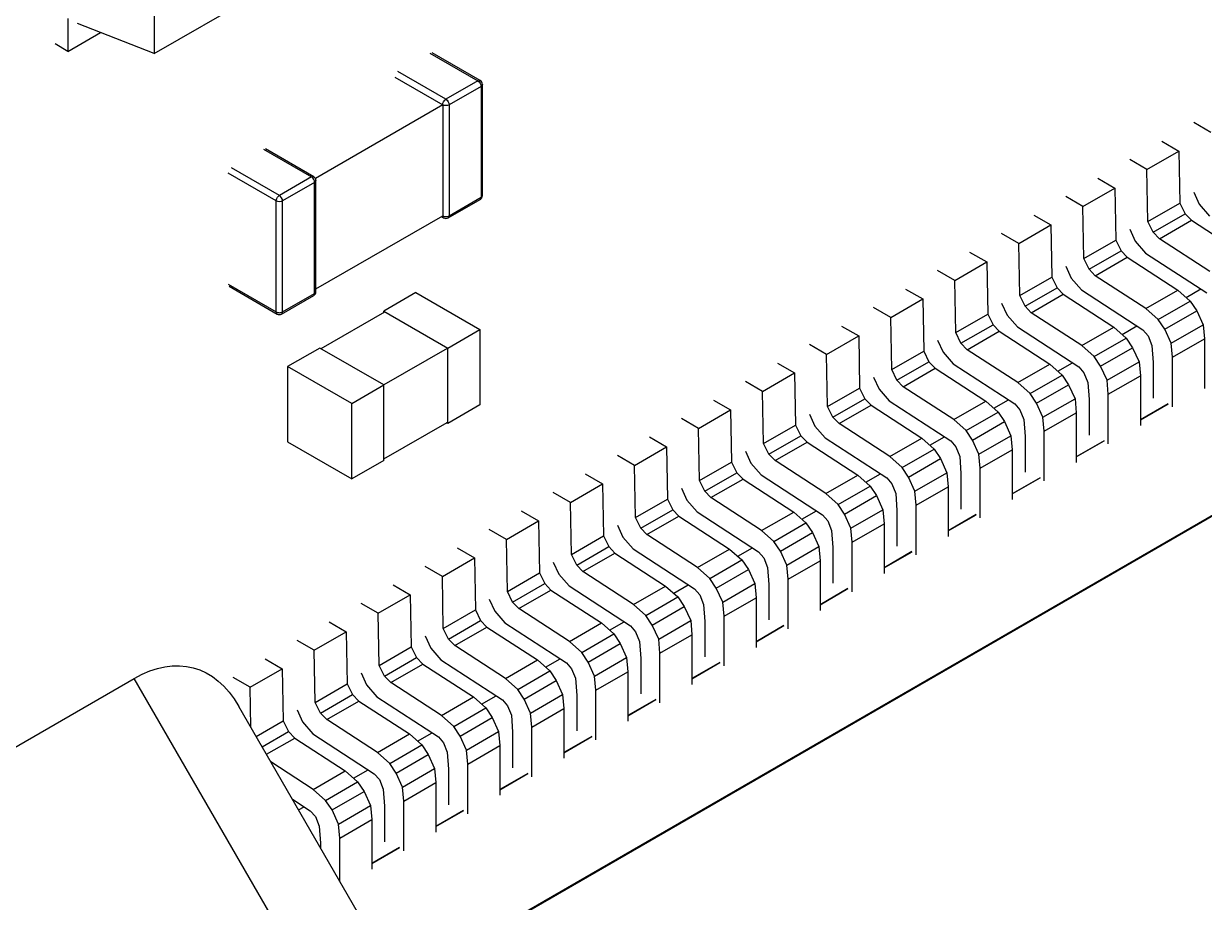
# Model space of a CAD drawing. Extents: x 0 to 11, y 0 to 8.5.
# Drawn here: x 8.6691 to 8.7546, y 5.8487 to 5.9123 of the extents above; entities that cross this region are included whole.
import ezdxf

# ---------------------------------------------------------------- set-up
doc = ezdxf.new("R2010")
doc.units = 0
doc.header["$LTSCALE"] = 0.5
doc.header["$MEASUREMENT"] = 0
doc.layers.add('TANGENT_LINES', color=7, linetype='CONTINUOUS')
doc.layers.add('VISIBLE', color=7, linetype='CONTINUOUS')

msp = doc.modelspace()

# ---------------------------------------------------------------- linework, layer by layer
at = {"layer": 'TANGENT_LINES'}
for p, q in [((8.698491159263632, 5.910175629069314), (8.701971008981811, 5.908166536140049)), ((8.69965110484406, 5.90682713864386), (8.696171255125881, 5.908836231573125)), ((8.701971008981811, 5.908166536140049), (8.69965110484406, 5.90682713864386)), ((8.702202999370698, 5.907764716942152), (8.699883095232947, 5.906425319445963)), ((8.702202999370698, 5.907764716942152), (8.702202998624028, 5.899728334355986)), ((8.699883095232947, 5.906425319445963), (8.699883094486276, 5.898388936859797)), ((8.686427657747325, 5.903210762089131), (8.689907507465506, 5.901201669159866)), ((8.68735561288909, 5.89946045249452), (8.683875763216081, 5.901469545397705)), ((8.687587603327755, 5.899862271663677), (8.684107753609576, 5.901871364592942)), ((8.689907507465506, 5.901201669159866), (8.687587603327755, 5.899862271663677)), ((8.69013949785439, 5.900799849961969), (8.687819593716641, 5.89946045246578)), ((8.690139497107722, 5.892763467375803), (8.69013949785439, 5.900799849961969)), ((8.68735561214242, 5.891424069908354), (8.68735561288909, 5.89946045249452)), ((8.687819592969971, 5.891424069879614), (8.687819593716641, 5.89946045246578)), ((8.699883094486276, 5.898388936859797), (8.702202998624028, 5.899728334355986)), ((8.683875763824519, 5.893433162029168), (8.68735561214242, 5.891424069908354)), ((8.687819592969971, 5.891424069879614), (8.690139497107722, 5.892763467375803)), ((8.785714922569634, 5.676719053850997), (8.677077460718557, 5.864884657382387))]:
    msp.add_line(p, q, dxfattribs=at)
at = {"layer": 'TANGENT_LINES', "extrusion": (0, 0, -1)}
for centre, major_axis, ratio, start_param, end_param in [((8.701971008956923, 5.90789865672051), (-0.0001640420411526122, -0.0002841290426927046), 0.577350160313822, 2.356194314607849, 3.141592653589793), ((8.701971008956923, 5.907898656720509), (-0.0001640420147541732, 0.0002841290579347344), 0.5773502222524937, 0.785398392621884, 2.356194719409235), ((8.70197100895692, 5.90789865672051), (0.0003280839895012377, -3.04822833641083e-11), 0.5773504249975792, 0, 0.785398109756426), ((8.699651104819171, 5.906559259224321), (-0.0001640420411526122, -0.0002841290426927046), 0.577350160313822, 0.7853979878187447, 2.356194314607849), ((8.69965110481917, 5.906559259224322), (0.0003280839895012377, -3.04822833641083e-11), 0.5773504249975792, 0.7853981097531104, 2.356194436549456), ((8.699651104819171, 5.906559259224321), (-0.0001640420147541732, 0.0002841290579347344), 0.5773502222524937, 0.785398392621884, 2.356194719412551), ((8.689907507440617, 5.900933789740327), (-0.0001640420411526122, -0.0002841290426927046), 0.577350160313822, 2.356194314607849, 3.141592653589793), ((8.689907507440616, 5.900933789740328), (0.0003280839895012377, -3.04822833641083e-11), 0.5773504249975792, 0, 0.785398109756426), ((8.687587603302866, 5.899594392244138), (-0.0001640420411526122, -0.0002841290426927046), 0.577350160313822, 0.7853979878121138, 2.356194314607849), ((8.687587603302864, 5.899594392244139), (0.0003280839895012377, -3.04822833641083e-11), 0.5773504249975792, 0.78539810976357, 2.356194436556601), ((8.701971008210252, 5.899862274134344), (-0.0001640420147559496, 0.0002841290579329581), 0.5773502222503025, 2.356194719419194, 3.141592653600258), ((8.699651104072501, 5.898522876638155), (-0.0001640420411526122, -0.0002841290426927046), 0.577350160313822, 0, 0.7853979878220605), ((8.699651104072503, 5.898522876638156), (-0.0001640420147541732, 0.0002841290579347344), 0.5773502222524937, 2.356194719412551, 3.141592653600258), ((8.687587602556196, 5.891558009657972), (-0.0001640420411526122, -0.0002841290426927046), 0.577350160313822, 0, 0.7853979878121138)]:
    msp.add_ellipse(centre, major_axis=major_axis, ratio=ratio, start_param=start_param, end_param=end_param, dxfattribs=at)
at = {"layer": 'TANGENT_LINES'}
for centre, major_axis, ratio, start_param, end_param in [((8.689907507440617, 5.900933789740328), (0.0001640420147541732, -0.0002841290579347344), 0.5773502222524937, 0.7853979341772422, 2.356194260967909), ((8.687587603302864, 5.899594392244138), (0.0001640420147541732, -0.0002841290579347344), 0.5773502222524937, 0.7853979341739269, 2.356194260967909), ((8.701971008210252, 5.899862274134344), (-0.0003280839895012377, 3.04822833641083e-11), 0.5773504249975792, 2.356194543833367, 3.141592653589793), ((8.699651104072501, 5.898522876638156), (-0.0003280839895012377, 3.04822833641083e-11), 0.5773504249975792, 0.7853982170331928, 2.356194543829539), ((8.689907506693947, 5.892897407154162), (0.0001640420147541732, -0.0002841290579347344), 0.5773502222524937, 0, 0.7853979341772422), ((8.689907506693945, 5.892897407154162), (-0.0003280839895012377, 3.04822833641083e-11), 0.5773504249975792, 2.356194543833367, 3.141592653589793), ((8.687587602556194, 5.891558009657972), (-0.0003280839895012377, 3.04822833641083e-11), 0.5773504249975792, 0.7853982170403366, 2.356194543836683), ((8.687587602556196, 5.891558009657972), (0.0001640420147541732, -0.0002841290579347344), 0.5773502222524937, 0, 0.7853979341772422)]:
    msp.add_ellipse(centre, major_axis=major_axis, ratio=ratio, start_param=start_param, end_param=end_param, dxfattribs=at)
at = {"layer": 'VISIBLE'}
for p, q in [((8.678519336931457, 5.910134023550158), (8.705465139209387, 5.925691189558092)), ((8.67851933534494, 5.924104071785331), (8.678519336931457, 5.910134023550158)), ((8.672273053355942, 5.912688271740397), (8.672273053627373, 5.910298198056472)), ((8.678519336931457, 5.910134023550158), (8.672969024199416, 5.912307295006325)), ((8.672273053627373, 5.910298198056472), (8.674627878388044, 5.911657756749269)), ((8.672273053627373, 5.910298198056472), (8.671345109108005, 5.910833946927442)), ((8.814824364368562, 5.911130568525233), (8.69629260298808, 5.842696223391677)), ((8.69630750584013, 5.842670410894751), (8.814844154001833, 5.911107577412795)), ((8.702135050998075, 5.908182785763203), (8.698655201293125, 5.91019187868483)), ((8.695939264732386, 5.908434412377888), (8.699419114405396, 5.906425319474702)), ((8.702299092199754, 5.899862274103862), (8.702299092946424, 5.907898656690028)), ((8.699419114405396, 5.906425319474702), (8.69019163649855, 5.901097831755081)), ((8.699419114405396, 5.906425319474702), (8.699419113658728, 5.898388936888536)), ((8.755069557045053, 5.904418658365681), (8.75382705562612, 5.905136016760147)), ((8.751507160767986, 5.90379662482379), (8.752749662186917, 5.903079266429325)), ((8.69007154948177, 5.90121791878302), (8.68659169977682, 5.903227011704647)), ((8.750429758049165, 5.901739869135379), (8.752749662186917, 5.903079266429325)), ((8.752749662186917, 5.903079266429325), (8.75281995783052, 5.89930483849058)), ((8.750429758049165, 5.901739869135379), (8.749187256630234, 5.902457227529845)), ((8.750500053692766, 5.897965441196635), (8.750429758049165, 5.901739869135379)), ((8.690235590683448, 5.892897407123678), (8.690235591430119, 5.900933789709844)), ((8.745789864772375, 5.899061025471971), (8.748109768910128, 5.900400422765917)), ((8.746867267491195, 5.901117781160382), (8.748109768910128, 5.900400422765917)), ((8.748109768910128, 5.900400422765917), (8.748180064553729, 5.896625994827172)), ((8.699815146087255, 5.898238747580221), (8.702135050225007, 5.89957814507641)), ((8.745789864772375, 5.899061025471971), (8.744547363353444, 5.899778383866436)), ((8.753827055678155, 5.900097476521866), (8.754223274777734, 5.899228199283026)), ((8.745860160415978, 5.895286597533227), (8.745789864772375, 5.899061025471971)), ((8.750500053692766, 5.897965441196635), (8.75281995783052, 5.89930483849058)), ((8.75281995783052, 5.89930483849058), (8.753202547088824, 5.898531730564237)), ((8.754223274777734, 5.899228199283026), (8.754965666224178, 5.898370973192377)), ((8.690235590701048, 5.893086826574774), (8.699419113658728, 5.898388936888536)), ((8.699323020140605, 5.898333457260962), (8.69948706203135, 5.898238747595462)), ((8.74222746849531, 5.89843899193008), (8.74346996991424, 5.897721633535614)), ((8.750882642951073, 5.897192333270292), (8.750500053692766, 5.897965441196635)), ((8.750882642951073, 5.897192333270292), (8.753202547088824, 5.898531730564237)), ((8.751330985769442, 5.896726401803777), (8.753650889907194, 5.898065799097723)), ((8.753202547088824, 5.898531730564237), (8.753650889907194, 5.898065799097723)), ((8.753650889907194, 5.898065799097723), (8.75732059966723, 5.895682253089798)), ((8.74115006577649, 5.896382236241669), (8.739907564357559, 5.897099594636134)), ((8.74115006577649, 5.896382236241669), (8.74346996991424, 5.897721633535614)), ((8.74346996991424, 5.897721633535614), (8.743540265557842, 5.89394720559687)), ((8.749187256682267, 5.897418687291564), (8.749583475781849, 5.896549410052724)), ((8.751330985769442, 5.896726401803777), (8.750882642951073, 5.897192333270292)), ((8.741220361420092, 5.892607808302924), (8.74115006577649, 5.896382236241669)), ((8.745860160415978, 5.895286597533227), (8.748180064553729, 5.896625994827172)), ((8.748180064553729, 5.896625994827172), (8.748562653812034, 5.895852886900829)), ((8.749583475781849, 5.896549410052724), (8.750325867228293, 5.895692183962075)), ((8.755000695529478, 5.894342855795853), (8.751330985769442, 5.896726401803777)), ((8.737587669499424, 5.895760202699778), (8.738830170918355, 5.895042844305312)), ((8.746242749674282, 5.894513489606884), (8.745860160415978, 5.895286597533227)), ((8.746242749674282, 5.894513489606884), (8.748562653812034, 5.895852886900829)), ((8.746691092492654, 5.894047558140369), (8.749010996630405, 5.895386955434314)), ((8.748562653812034, 5.895852886900829), (8.749010996630405, 5.895386955434314)), ((8.749010996630405, 5.895386955434314), (8.75268070639044, 5.89300340942639)), ((8.750325867228293, 5.895692183962074), (8.754780074291999, 5.892799092093941)), ((8.736510266780604, 5.893703447011367), (8.735267765361673, 5.894420805405832)), ((8.736510266780604, 5.893703447011367), (8.738830170918355, 5.895042844305312)), ((8.738830170918355, 5.895042844305312), (8.738900466561956, 5.891268416366568)), ((8.744547363405479, 5.894739843628156), (8.744943582505059, 5.893870566389316)), ((8.746691092492654, 5.894047558140369), (8.746242749674282, 5.894513489606883)), ((8.736580562424207, 5.889929019072622), (8.736510266780604, 5.893703447011367)), ((8.741220361420092, 5.892607808302924), (8.743540265557842, 5.89394720559687)), ((8.743540265557842, 5.89394720559687), (8.743922854816148, 5.893174097670527)), ((8.744943582505059, 5.893870566389316), (8.745685973951502, 5.893013340298667)), ((8.750360802252688, 5.891664012132444), (8.746691092492654, 5.894047558140369)), ((8.683943712229082, 5.893282972717653), (8.687423560515043, 5.891273880615279)), ((8.68775164457095, 5.891273880600038), (8.690071548708701, 5.892613278096227)), ((8.697464262842555, 5.892829477843791), (8.695144358704804, 5.891490080581789)), ((8.697464262842555, 5.892829477843791), (8.702104071118056, 5.890150683788163)), ((8.732947870503539, 5.893081413469475), (8.73419037192247, 5.89236405507501)), ((8.741602950678397, 5.891834700376581), (8.741220361420092, 5.892607808302924)), ((8.741602950678397, 5.891834700376581), (8.743922854816148, 5.893174097670527)), ((8.742051293496766, 5.891368768910066), (8.744371197634518, 5.892708166204013)), ((8.743922854816148, 5.893174097670527), (8.744371197634518, 5.892708166204013)), ((8.744371197634518, 5.892708166204013), (8.748040907394554, 5.890324620196087)), ((8.745685973951502, 5.893013340298666), (8.75014018101521, 5.890120248430533)), ((8.750360802252688, 5.891664012132444), (8.75268070639044, 5.89300340942639)), ((8.75268070639044, 5.89300340942639), (8.753573636792126, 5.892209706881687)), ((8.753269260110873, 5.892480259374919), (8.754328977910811, 5.893092087739069)), ((8.731870467784718, 5.891024657781065), (8.730627966365788, 5.89174201617553)), ((8.731870467784718, 5.891024657781065), (8.73419037192247, 5.89236405507501)), ((8.73419037192247, 5.89236405507501), (8.73426066756607, 5.888589627136266)), ((8.739907564409593, 5.892061054397854), (8.740303783509171, 5.891191777159014)), ((8.742051293496766, 5.891368768910066), (8.741602950678397, 5.891834700376581)), ((8.751253732654375, 5.890870309587741), (8.753573636792126, 5.892209706881687)), ((8.753573636792126, 5.892209706881687), (8.75403761672859, 5.891513221721194)), ((8.695190756791614, 5.891409716747426), (8.690597346603777, 5.888757710171498)), ((8.695144358712916, 5.891382928804528), (8.695144358704804, 5.891490080581789)), ((8.695144358704804, 5.891490080581789), (8.699784166980306, 5.888811286526161)), ((8.731940763428321, 5.88725022984232), (8.731870467784718, 5.891024657781065)), ((8.736580562424207, 5.889929019072622), (8.738900466561956, 5.891268416366568)), ((8.738900466561956, 5.891268416366568), (8.73928305582026, 5.890495308440225)), ((8.740303783509173, 5.891191777159014), (8.741046174955617, 5.890334551068365)), ((8.745721003256802, 5.888985222902142), (8.742051293496766, 5.891368768910066)), ((8.751253732654375, 5.890870309587741), (8.750360802252688, 5.891664012132444)), ((8.751717712590839, 5.890173824427249), (8.75403761672859, 5.891513221721194)), ((8.75403761672859, 5.891513221721194), (8.754501596692712, 5.890495281842685)), ((8.699784166980306, 5.888811286526161), (8.702104071118056, 5.890150683788163)), ((8.702104071118056, 5.890150683788163), (8.702104071531794, 5.884685942619815)), ((8.728308071507653, 5.890402624239173), (8.729550572926584, 5.889685265844708)), ((8.736963151682511, 5.889155911146279), (8.73928305582026, 5.890495308440225)), ((8.737411494500881, 5.888689979679764), (8.739731398638634, 5.89002937697371)), ((8.73928305582026, 5.890495308440225), (8.739731398638634, 5.89002937697371)), ((8.739731398638634, 5.89002937697371), (8.743401108398668, 5.887645830965785)), ((8.741046174955617, 5.890334551068364), (8.745500382019324, 5.887441459200231)), ((8.745721003256802, 5.888985222902142), (8.748040907394554, 5.890324620196087)), ((8.748040907394554, 5.890324620196087), (8.74893383779624, 5.889530917651385)), ((8.748629461114987, 5.889801470144617), (8.74968908463402, 5.89041324407566)), ((8.75014018101521, 5.890120248430533), (8.750511364953319, 5.889691642189344)), ((8.751717712590839, 5.890173824427248), (8.751253732654375, 5.890870309587741)), ((8.752181692554961, 5.889155884548739), (8.75171771259084, 5.890173824427248)), ((8.752181692554961, 5.889155884548739), (8.754501596692712, 5.890495281842685)), ((8.754501596692712, 5.890495281842685), (8.754594392755601, 5.889477341914674)), ((8.727230668788833, 5.888345868550762), (8.729550572926584, 5.889685265844708)), ((8.729550572926584, 5.889685265844708), (8.729620868570185, 5.885910837905963)), ((8.735267765413708, 5.889382265167552), (8.735663984513286, 5.888512987928712)), ((8.736963151682511, 5.889155911146279), (8.736580562424207, 5.889929019072622)), ((8.74661393365849, 5.888191520357439), (8.74893383779624, 5.889530917651385)), ((8.74893383779624, 5.889530917651385), (8.749397817732705, 5.888834432490892)), ((8.750511364953319, 5.889691642189344), (8.750789752939168, 5.888995157004102)), ((8.75227448861785, 5.888137944620729), (8.754594392755601, 5.889477341914674)), ((8.754594392755601, 5.889477341914674), (8.754594393065078, 5.885880359976111)), ((8.690504550429301, 5.888811286057787), (8.68818464629155, 5.887471888795785)), ((8.695144358704804, 5.886132492002159), (8.690504550429301, 5.888811286057787)), ((8.699737768901606, 5.888784498572911), (8.695144358713769, 5.886132491996983)), ((8.699784167394043, 5.883346545357814), (8.699784166980306, 5.888811286526161)), ((8.727230668788833, 5.888345868550762), (8.725988167369902, 5.889063226945227)), ((8.727300964432436, 5.884571440612018), (8.727230668788833, 5.888345868550762)), ((8.731940763428321, 5.88725022984232), (8.73426066756607, 5.888589627136266)), ((8.73426066756607, 5.888589627136266), (8.734643256824375, 5.887816519209922)), ((8.735663984513288, 5.888512987928712), (8.736406375959731, 5.887655761838062)), ((8.737411494500881, 5.888689979679764), (8.736963151682511, 5.889155911146279)), ((8.741081204260917, 5.88630643367184), (8.737411494500881, 5.888689979679764)), ((8.74661393365849, 5.888191520357439), (8.745721003256802, 5.888985222902142)), ((8.747077913594953, 5.887495035196947), (8.749397817732705, 5.888834432490892)), ((8.749397817732705, 5.888834432490892), (8.749861797696827, 5.887816492612383)), ((8.750789752939168, 5.888995157004102), (8.750882549020494, 5.887762913930747)), ((8.75227448861785, 5.888137944620729), (8.752181692554961, 5.889155884548739)), ((8.68818464629155, 5.887471888795785), (8.688184646705286, 5.882007147627437)), ((8.692824454567052, 5.884793094740158), (8.68818464629155, 5.887471888795785)), ((8.723668248941541, 5.887723821400595), (8.724910750360472, 5.887006463006129)), ((8.732323352686626, 5.886477121915977), (8.734643256824375, 5.887816519209922)), ((8.734643256824375, 5.887816519209922), (8.735091599642749, 5.887350587743408)), ((8.736406375959731, 5.887655761838062), (8.740860583023439, 5.884762669969929)), ((8.741081204260917, 5.88630643367184), (8.743401108398668, 5.887645830965785)), ((8.743401108398668, 5.887645830965785), (8.744294038800355, 5.886852128421083)), ((8.7439896621191, 5.887122680914315), (8.745049285638135, 5.887734454845358)), ((8.747077913594953, 5.887495035196946), (8.74661393365849, 5.888191520357439)), ((8.747541893559076, 5.886477095318437), (8.747077913594953, 5.887495035196947)), ((8.747541893559076, 5.886477095318437), (8.749861797696827, 5.887816492612383)), ((8.749861797696827, 5.887816492612383), (8.749954593759716, 5.886798552684372)), ((8.750882549020494, 5.887762913930747), (8.750882549242379, 5.885184002142928)), ((8.752274488927325, 5.884540962682165), (8.75227448861785, 5.888137944620729)), ((8.72259084622272, 5.885667065712184), (8.724910750360472, 5.887006463006129)), ((8.724910750360472, 5.887006463006129), (8.724981046004073, 5.883232035067385)), ((8.730627966417822, 5.886703475937249), (8.7310241855174, 5.885834198698409)), ((8.732323352686626, 5.886477121915977), (8.731940763428321, 5.88725022984232)), ((8.732771695504995, 5.886011190449462), (8.735091599642749, 5.887350587743408)), ((8.735091599642749, 5.887350587743408), (8.738761309402783, 5.884967041735483)), ((8.741974134662604, 5.885512731127137), (8.744294038800355, 5.886852128421083)), ((8.744294038800355, 5.886852128421083), (8.74475801873682, 5.88615564326059)), ((8.745500382019324, 5.887441459200231), (8.745871565957433, 5.887012852959042)), ((8.745871565957433, 5.887012852959042), (8.746149953943283, 5.8863163677738)), ((8.747634689621965, 5.885459155390427), (8.749954593759716, 5.886798552684372)), ((8.749954593759716, 5.886798552684372), (8.749954594069191, 5.883201570745809)), ((8.692824454567052, 5.884793094740158), (8.695144358704804, 5.886132492002159)), ((8.69514435911854, 5.880667750833811), (8.695144358704804, 5.886132492002159)), ((8.72259084622272, 5.885667065712184), (8.72134834480379, 5.886384424106649)), ((8.727300964432436, 5.884571440612018), (8.729620868570185, 5.885910837905963)), ((8.729620868570185, 5.885910837905963), (8.73000345782849, 5.88513772997962)), ((8.7310241855174, 5.885834198698409), (8.731766576963846, 5.884976972607761)), ((8.732771695504995, 5.886011190449462), (8.732323352686626, 5.886477121915977)), ((8.736441405265031, 5.883627644441538), (8.732771695504995, 5.886011190449462)), ((8.741974134662604, 5.885512731127137), (8.741081204260917, 5.88630643367184)), ((8.742438114599068, 5.884816245966644), (8.74475801873682, 5.88615564326059)), ((8.74475801873682, 5.88615564326059), (8.745221998700941, 5.885137703382081)), ((8.746149953943283, 5.886316367773799), (8.746242750024608, 5.885084124700445)), ((8.747634689621965, 5.885459155390427), (8.747541893559076, 5.886477095318437)), ((8.719028449945656, 5.885045032170293), (8.720270951364586, 5.884327673775827)), ((8.722661141866324, 5.881892637773439), (8.72259084622272, 5.885667065712184)), ((8.72768355369074, 5.883798332685675), (8.73000345782849, 5.88513772997962)), ((8.73000345782849, 5.88513772997962), (8.730451800646861, 5.884671798513105)), ((8.731766576963846, 5.884976972607761), (8.736220784027552, 5.882083880739626)), ((8.736441405265031, 5.883627644441538), (8.738761309402783, 5.884967041735483)), ((8.738761309402783, 5.884967041735483), (8.739654239804468, 5.884173339190781)), ((8.739349863123214, 5.884443891684013), (8.74040948664225, 5.885055665615056)), ((8.742438114599068, 5.884816245966644), (8.741974134662604, 5.885512731127137)), ((8.74290209456319, 5.883798306088135), (8.745221998700941, 5.885137703382081)), ((8.745221998700941, 5.885137703382081), (8.74531479476383, 5.88411976345407)), ((8.746242750024608, 5.885084124700444), (8.746242750246491, 5.882505212912625)), ((8.74763468993144, 5.881862173451863), (8.747634689621965, 5.885459155390427)), ((8.692824454980789, 5.87932835357181), (8.692824454567052, 5.884793094740158)), ((8.702104071531794, 5.884685942619815), (8.699784167394043, 5.883346545357814)), ((8.717951047226835, 5.882988276481881), (8.720270951364586, 5.884327673775827)), ((8.720270951364586, 5.884327673775827), (8.720341247008188, 5.880553245837083)), ((8.72768355369074, 5.883798332685675), (8.727300964432436, 5.884571440612018)), ((8.72813189650911, 5.88333240121916), (8.730451800646861, 5.884671798513105)), ((8.730451800646861, 5.884671798513105), (8.734121510406897, 5.882288252505181)), ((8.737334335666718, 5.882833941896834), (8.739654239804468, 5.88417333919078)), ((8.739654239804468, 5.88417333919078), (8.740118219740934, 5.883476854030288)), ((8.740860583023439, 5.884762669969929), (8.741231766961548, 5.88433406372874)), ((8.741231766961548, 5.88433406372874), (8.741510154947395, 5.883637578543497)), ((8.74290209456319, 5.883798306088135), (8.742438114599068, 5.884816245966644)), ((8.742994890626079, 5.882780366160124), (8.74531479476383, 5.88411976345407)), ((8.74531479476383, 5.88411976345407), (8.745314795073305, 5.880522781515507)), ((8.751970866547309, 5.884777248666149), (8.74995459403378, 5.883613153174215)), ((8.749954594034184, 5.883608449205739), (8.751974940304066, 5.884774896682028)), ((8.695144359110428, 5.880774902611073), (8.699737769307232, 5.883426909192178)), ((8.699784167394043, 5.883346545357814), (8.699691371219567, 5.883400121244103)), ((8.717951047226835, 5.882988276481881), (8.716708545807904, 5.883705634876347)), ((8.722661141866324, 5.881892637773439), (8.724981046004073, 5.883232035067385)), ((8.724981046004073, 5.883232035067385), (8.72536363526238, 5.882458927141042)), ((8.725988167421935, 5.884024686706947), (8.726384386521515, 5.883155409468107)), ((8.72813189650911, 5.88333240121916), (8.72768355369074, 5.883798332685675)), ((8.731801606269146, 5.880948855211236), (8.72813189650911, 5.88333240121916)), ((8.737334335666718, 5.882833941896835), (8.736441405265031, 5.883627644441538)), ((8.737798315603182, 5.882137456736342), (8.740118219740934, 5.883476854030288)), ((8.740118219740934, 5.883476854030288), (8.740582199705054, 5.882458914151778)), ((8.741510154947395, 5.883637578543497), (8.741602951028723, 5.882405335470142)), ((8.742994890626079, 5.882780366160124), (8.74290209456319, 5.883798306088135)), ((8.71438865094977, 5.88236624293999), (8.715631152368701, 5.881648884545525)), ((8.718021342870438, 5.879213848543137), (8.717951047226835, 5.882988276481881)), ((8.723043731124628, 5.881119529847096), (8.72536363526238, 5.882458927141042)), ((8.72536363526238, 5.882458927141042), (8.72581197808075, 5.881992995674527)), ((8.726384386521515, 5.883155409468107), (8.72712677796796, 5.882298183377459)), ((8.734710064127329, 5.88176510245371), (8.735769687646362, 5.882376876384754)), ((8.737798315603182, 5.882137456736342), (8.737334335666718, 5.882833941896835)), ((8.738262295567305, 5.881119516857833), (8.740582199705056, 5.882458914151778)), ((8.740582199705056, 5.882458914151778), (8.740674995767945, 5.881440974223768)), ((8.741602951028723, 5.882405335470142), (8.741602951250606, 5.879826423682323)), ((8.742994890935554, 5.879183384221562), (8.742994890626079, 5.882780366160124)), ((8.688184646705286, 5.882007147627437), (8.692824454980789, 5.87932835357181)), ((8.71331124823095, 5.880309487251579), (8.715631152368701, 5.881648884545525)), ((8.715631152368701, 5.881648884545525), (8.715701448012302, 5.87787445660678)), ((8.723043731124628, 5.881119529847096), (8.722661141866324, 5.881892637773439)), ((8.723492073942998, 5.880653598380581), (8.72581197808075, 5.881992995674527)), ((8.72581197808075, 5.881992995674527), (8.729481687840785, 5.879609449666603)), ((8.727126777967959, 5.882298183377458), (8.731580985031668, 5.879405091509324)), ((8.731801606269146, 5.880948855211236), (8.734121510406897, 5.882288252505181)), ((8.73269453667083, 5.880155152666532), (8.735014440808582, 5.881494549960478)), ((8.734121510406897, 5.882288252505181), (8.735014440808582, 5.881494549960479)), ((8.735014440808582, 5.881494549960478), (8.735478420745048, 5.880798064799986)), ((8.736220784027552, 5.882083880739626), (8.736591967965662, 5.881655274498439)), ((8.736591967965662, 5.881655274498439), (8.73687035595151, 5.880958789313195)), ((8.738262295567305, 5.881119516857833), (8.737798315603182, 5.882137456736342)), ((8.747331067551423, 5.882098459435847), (8.745314795037894, 5.880934363943912)), ((8.745314795038299, 5.880929659975437), (8.74733514130818, 5.882096107451726)), ((8.69514435911854, 5.880667750833811), (8.692824454980789, 5.87932835357181)), ((8.71331124823095, 5.880309487251579), (8.712068746812019, 5.881026845646045)), ((8.721348344855825, 5.881345883868369), (8.721744563955403, 5.880476606629529)), ((8.723492073942998, 5.880653598380581), (8.723043731124628, 5.881119529847096)), ((8.727161783703034, 5.878270052372657), (8.723492073942998, 5.880653598380581)), ((8.73269453667083, 5.880155152666532), (8.731801606269146, 5.880948855211236)), ((8.733158516607295, 5.87945866750604), (8.735478420745048, 5.880798064799985)), ((8.735478420745048, 5.880798064799985), (8.735942400709169, 5.879780124921476)), ((8.73687035595151, 5.880958789313195), (8.736963152032837, 5.87972654623984)), ((8.738355091630194, 5.880101576929822), (8.738262295567305, 5.881119516857833)), ((8.738355091630194, 5.880101576929822), (8.740674995767945, 5.881440974223768)), ((8.740674995767945, 5.881440974223768), (8.74067499607742, 5.877843992285205)), ((8.713381543874553, 5.876535059312835), (8.71331124823095, 5.880309487251579)), ((8.718021342870438, 5.879213848543137), (8.720341247008188, 5.880553245837083)), ((8.718403932128743, 5.878440740616794), (8.720723836266492, 5.87978013791074)), ((8.720341247008188, 5.880553245837083), (8.720723836266492, 5.87978013791074)), ((8.720723836266492, 5.87978013791074), (8.721172179084864, 5.879314206444225)), ((8.721744563955404, 5.880476606629529), (8.722486955401848, 5.879619380538879)), ((8.733158516607295, 5.87945866750604), (8.73269453667083, 5.880155152666533)), ((8.733622496571419, 5.87844072762753), (8.735942400709169, 5.879780124921476)), ((8.735942400709169, 5.879780124921476), (8.73603519677206, 5.878762184993466)), ((8.738355091939669, 5.876504594991259), (8.738355091630194, 5.880101576929822)), ((8.708671449235064, 5.877630698021277), (8.710991353372815, 5.878970095315223)), ((8.709748851953885, 5.879687453709688), (8.710991353372815, 5.878970095315223)), ((8.710991353372815, 5.878970095315223), (8.711061649016417, 5.875195667376478)), ((8.718403932128743, 5.878440740616794), (8.718021342870438, 5.879213848543137)), ((8.718852274947112, 5.877974809150279), (8.721172179084864, 5.879314206444225)), ((8.721172179084864, 5.879314206444225), (8.7248418888449, 5.8769306604363)), ((8.722486955401848, 5.879619380538879), (8.726941162465556, 5.876726288670746)), ((8.727161783703034, 5.878270052372657), (8.729481687840785, 5.879609449666603)), ((8.729481687840785, 5.879609449666603), (8.73037461824247, 5.8788157471219)), ((8.730070241561219, 5.879086299615132), (8.731129888650477, 5.879698087154451)), ((8.731580985031668, 5.879405091509324), (8.731952168969777, 5.878976485268137)), ((8.731952168969777, 5.878976485268137), (8.732230556955624, 5.878280000082893)), ((8.733622496571419, 5.87844072762753), (8.733158516607297, 5.87945866750604)), ((8.736963152032837, 5.87972654623984), (8.73696315225472, 5.877147634452021)), ((8.742691268555536, 5.879419670205545), (8.740674996042008, 5.87825557471361)), ((8.740674996042413, 5.878250870745135), (8.742695342312294, 5.879417318221424)), ((8.708671449235064, 5.877630698021277), (8.707428947816132, 5.878348056415742)), ((8.71670854585994, 5.878667094638067), (8.717104764959517, 5.877797817399227)), ((8.718852274947112, 5.877974809150279), (8.718403932128743, 5.878440740616794)), ((8.72805471410472, 5.877476349827954), (8.727161783703034, 5.878270052372657)), ((8.72805471410472, 5.877476349827954), (8.73037461824247, 5.8788157471219)), ((8.728518694041185, 5.876779864667461), (8.730838598178936, 5.878119261961407)), ((8.73037461824247, 5.8788157471219), (8.730838598178936, 5.878119261961407)), ((8.730838598178936, 5.878119261961407), (8.731302578143058, 5.877101322082897)), ((8.732230556955624, 5.878280000082893), (8.732323353036952, 5.877047757009538)), ((8.733715292634308, 5.87742278769952), (8.733622496571419, 5.87844072762753)), ((8.733715292634308, 5.87742278769952), (8.73603519677206, 5.878762184993466)), ((8.73603519677206, 5.878762184993466), (8.736035197081534, 5.875165203054903)), ((8.708741744878665, 5.873856270082532), (8.708671449235064, 5.877630698021277)), ((8.713381543874553, 5.876535059312835), (8.715701448012302, 5.87787445660678)), ((8.715701448012302, 5.87787445660678), (8.716084037270607, 5.877101348680438)), ((8.717104764959519, 5.877797817399226), (8.717847156405963, 5.876940591308577)), ((8.722521984707148, 5.875591263142355), (8.718852274947112, 5.877974809150279)), ((8.728518694041185, 5.876779864667461), (8.72805471410472, 5.877476349827954)), ((8.733715292943783, 5.873825805760957), (8.733715292634308, 5.87742278769952)), ((8.705109052957997, 5.877008664479386), (8.70635155437693, 5.876291306084921)), ((8.713764133132855, 5.875761951386492), (8.713381543874553, 5.876535059312835)), ((8.713764133132855, 5.875761951386492), (8.716084037270607, 5.877101348680437)), ((8.714212475951227, 5.875296019919977), (8.716532380088978, 5.876635417213922)), ((8.716084037270607, 5.877101348680437), (8.716532380088978, 5.876635417213922)), ((8.716532380088978, 5.876635417213922), (8.720202089849014, 5.874251871205998)), ((8.717847156405963, 5.876940591308577), (8.722301363469668, 5.874047499440443)), ((8.722521984707148, 5.875591263142355), (8.7248418888449, 5.8769306604363)), ((8.7248418888449, 5.8769306604363), (8.725734819246584, 5.876136957891598)), ((8.725430442565331, 5.87640751038483), (8.726490066084367, 5.877019284315873)), ((8.726941162465556, 5.876726288670746), (8.727312346403664, 5.876297682429557)), ((8.728982674005307, 5.875761924788952), (8.728518694041185, 5.876779864667461)), ((8.728982674005307, 5.875761924788952), (8.731302578143058, 5.877101322082897)), ((8.731302578143058, 5.877101322082897), (8.731395374205947, 5.876083382154887)), ((8.732323353036952, 5.877047757009538), (8.732323353258835, 5.87446884522172)), ((8.73805146955965, 5.876740880975243), (8.736035197046123, 5.875576785483308)), ((8.736035197046528, 5.875572081514833), (8.738055543316408, 5.876738528991122)), ((8.704031650239179, 5.874951908790975), (8.702789148820246, 5.87566926718544)), ((8.704031650239179, 5.874951908790975), (8.70635155437693, 5.876291306084921)), ((8.70635155437693, 5.876291306084921), (8.706421850020531, 5.872516878146176)), ((8.712068746864052, 5.875988305407764), (8.712464965963632, 5.875119028168924)), ((8.714212475951227, 5.875296019919977), (8.713764133132855, 5.875761951386492)), ((8.723414915108835, 5.874797560597652), (8.722521984707148, 5.875591263142355)), ((8.723414915108835, 5.874797560597652), (8.725734819246584, 5.876136957891597)), ((8.725734819246584, 5.876136957891598), (8.72619879918305, 5.875440472731105)), ((8.727312346403664, 5.876297682429557), (8.727590734389514, 5.875601197244314)), ((8.727590734389514, 5.875601197244314), (8.72768353047084, 5.874368954170959)), ((8.729075470068196, 5.874743984860942), (8.728982674005307, 5.875761924788952)), ((8.729075470068196, 5.874743984860942), (8.731395374205947, 5.876083382154887)), ((8.731395374205947, 5.876083382154887), (8.731395374515422, 5.872486400216324)), ((8.70410194588278, 5.87117748085223), (8.704031650239179, 5.874951908790975)), ((8.708741744878665, 5.873856270082532), (8.711061649016417, 5.875195667376478)), ((8.711061649016417, 5.875195667376478), (8.711444238274721, 5.874422559450135)), ((8.712464965963632, 5.875119028168924), (8.713207357410077, 5.874261802078276)), ((8.717882185711263, 5.872912473912053), (8.714212475951227, 5.875296019919977)), ((8.7238788950453, 5.874101075437159), (8.723414915108835, 5.874797560597652)), ((8.7238788950453, 5.874101075437159), (8.72619879918305, 5.875440472731105)), ((8.72619879918305, 5.875440472731105), (8.726662779147173, 5.874422532852595)), ((8.729075470377671, 5.871147002922378), (8.729075470068196, 5.874743984860942)), ((8.70046920682166, 5.874329848032531), (8.701711708240591, 5.873612489638066)), ((8.70912433413697, 5.873083162156189), (8.708741744878665, 5.873856270082532)), ((8.70912433413697, 5.873083162156189), (8.711444238274721, 5.874422559450135)), ((8.709572676955341, 5.872617230689675), (8.711892581093093, 5.87395662798362)), ((8.711444238274721, 5.874422559450135), (8.711892581093093, 5.87395662798362)), ((8.711892581093093, 5.87395662798362), (8.715562290853129, 5.871573081975696)), ((8.713207357410075, 5.874261802078276), (8.717661564473783, 5.871368710210141)), ((8.717882185711263, 5.872912473912053), (8.720202089849014, 5.874251871205998)), ((8.720202089849014, 5.874251871205998), (8.721095020250699, 5.873458168661296)), ((8.720790643569446, 5.873728721154528), (8.721850267088481, 5.874340495085571)), ((8.722301363469668, 5.874047499440443), (8.722672547407779, 5.873618893199255)), ((8.724342875009421, 5.87308313555865), (8.7238788950453, 5.874101075437159)), ((8.724342875009421, 5.87308313555865), (8.726662779147173, 5.874422532852595)), ((8.726662779147173, 5.874422532852595), (8.726755575210062, 5.873404592924585)), ((8.72768353047084, 5.874368954170959), (8.727683530692723, 5.87179004238314)), ((8.733411670563765, 5.874062091744941), (8.73139537448001, 5.872897982644729)), ((8.731395374480416, 5.872893278676254), (8.733415744320522, 5.87405973976082)), ((8.69939180410284, 5.87227309234412), (8.698149302683909, 5.872990450738586)), ((8.69939180410284, 5.87227309234412), (8.701711708240591, 5.873612489638066)), ((8.701711708240591, 5.873612489638066), (8.701782003884194, 5.869838061699321)), ((8.707428947868166, 5.873309516177462), (8.707825166967746, 5.872440238938622)), ((8.709572676955341, 5.872617230689675), (8.70912433413697, 5.873083162156189)), ((8.71877511611295, 5.87211877136735), (8.721095020250699, 5.873458168661295)), ((8.721095020250699, 5.873458168661295), (8.721559000187165, 5.872761683500803)), ((8.722672547407779, 5.873618893199255), (8.722950935393627, 5.872922408014012)), ((8.722950935393627, 5.872922408014012), (8.723043731474954, 5.871690164940657)), ((8.72443567107231, 5.872065195630639), (8.724342875009421, 5.87308313555865)), ((8.72443567107231, 5.872065195630639), (8.726755575210062, 5.873404592924585)), ((8.726755575210062, 5.873404592924585), (8.726755575519537, 5.869807610986022)), ((8.699462099746443, 5.868498664405376), (8.69939180410284, 5.87227309234412)), ((8.70410194588278, 5.87117748085223), (8.706421850020531, 5.872516878146176)), ((8.706421850020531, 5.872516878146176), (8.706804439278836, 5.871743770219833)), ((8.707825166967746, 5.872440238938622), (8.70856755841419, 5.871583012847974)), ((8.713242386715377, 5.87023368468175), (8.709572676955341, 5.872617230689675)), ((8.71877511611295, 5.87211877136735), (8.717882185711263, 5.872912473912053)), ((8.719239096049414, 5.871422286206857), (8.71877511611295, 5.87211877136735)), ((8.719239096049414, 5.871422286206857), (8.721559000187165, 5.872761683500803)), ((8.721559000187165, 5.872761683500803), (8.722022980151287, 5.871743743622293)), ((8.724435671381785, 5.868468213692076), (8.72443567107231, 5.872065195630639)), ((8.695829407825775, 5.871651058802229), (8.697071909244706, 5.870933700407763)), ((8.704484535141084, 5.870404372925887), (8.706804439278836, 5.871743770219833)), ((8.704932877959456, 5.869938441459373), (8.707252782097207, 5.871277838753318)), ((8.706804439278836, 5.871743770219833), (8.707252782097207, 5.871277838753318)), ((8.707252782097207, 5.871277838753318), (8.710922491857241, 5.868894292745393)), ((8.70856755841419, 5.871583012847973), (8.713021765477897, 5.868689920979839)), ((8.713242386715377, 5.87023368468175), (8.715562290853129, 5.871573081975696)), ((8.715562290853129, 5.871573081975696), (8.716455221254813, 5.870779379430993)), ((8.71615084457356, 5.871049931924225), (8.717210468092594, 5.871661705855269)), ((8.717661564473783, 5.871368710210141), (8.718032748411893, 5.870940103968953)), ((8.719703076013536, 5.870404346328347), (8.719239096049414, 5.871422286206857)), ((8.719703076013536, 5.870404346328347), (8.722022980151287, 5.871743743622293)), ((8.722022980151287, 5.871743743622293), (8.722115776214176, 5.870725803694283)), ((8.723043731474954, 5.871690164940657), (8.723043731696837, 5.869111253152838)), ((8.728771847997654, 5.871383288906362), (8.726755575484125, 5.870219193414427)), ((8.72675557548453, 5.870214489445952), (8.72877592175441, 5.871380936922241)), ((8.694752005106954, 5.869594303113818), (8.697071909244706, 5.870933700407763)), ((8.697071909244706, 5.870933700407763), (8.697142204888307, 5.867159272469019)), ((8.70278914887228, 5.87063072694716), (8.70318536797186, 5.86976144970832)), ((8.704484535141084, 5.870404372925887), (8.70410194588278, 5.87117748085223)), ((8.704932877959456, 5.869938441459373), (8.704484535141084, 5.870404372925887)), ((8.714135317117062, 5.869439982137047), (8.716455221254813, 5.870779379430993)), ((8.716455221254813, 5.870779379430993), (8.71691920119128, 5.8700828942705)), ((8.718032748411893, 5.870940103968953), (8.718311136397741, 5.87024361878371)), ((8.719795872076425, 5.869386406400337), (8.719703076013536, 5.870404346328347)), ((8.719795872076425, 5.869386406400337), (8.722115776214176, 5.870725803694283)), ((8.722115776214176, 5.870725803694283), (8.722115776523651, 5.86712882175572)), ((8.694752005106954, 5.869594303113818), (8.693509503688023, 5.870311661508283)), ((8.694822300750557, 5.865819875175073), (8.694752005106954, 5.869594303113818)), ((8.699462099746443, 5.868498664405376), (8.701782003884194, 5.869838061699321)), ((8.701782003884194, 5.869838061699321), (8.702164593142498, 5.869064953772978)), ((8.70318536797186, 5.86976144970832), (8.703927759418304, 5.868904223617672)), ((8.708602587719492, 5.867554895451448), (8.704932877959456, 5.869938441459373)), ((8.714135317117062, 5.869439982137047), (8.713242386715377, 5.87023368468175)), ((8.714599297053526, 5.868743496976555), (8.71691920119128, 5.8700828942705)), ((8.71691920119128, 5.8700828942705), (8.717383181155402, 5.869064954391991)), ((8.718311136397741, 5.87024361878371), (8.718403932479069, 5.869011375710355)), ((8.69118960882989, 5.868972269571927), (8.69243211024882, 5.868254911177461)), ((8.699844689004747, 5.867725556479032), (8.702164593142498, 5.869064953772978)), ((8.702164593142498, 5.869064953772978), (8.70261293596087, 5.868599022306464)), ((8.703927759418304, 5.868904223617671), (8.708381966482012, 5.866011131749537)), ((8.708602587719492, 5.867554895451448), (8.710922491857241, 5.868894292745393)), ((8.710922491857241, 5.868894292745393), (8.711815422258928, 5.868100590200691)), ((8.711511045577675, 5.868371142693923), (8.712570669096708, 5.868982916624966)), ((8.713021765477897, 5.868689920979839), (8.713392949416006, 5.868261314738651)), ((8.714599297053526, 5.868743496976555), (8.714135317117062, 5.869439982137047)), ((8.71506327701765, 5.867725557098045), (8.714599297053528, 5.868743496976555)), ((8.71506327701765, 5.867725557098045), (8.717383181155402, 5.869064954391991)), ((8.717383181155402, 5.869064954391991), (8.71747597721829, 5.868047014463981)), ((8.718403932479069, 5.869011375710355), (8.718403932700951, 5.866432463922536)), ((8.7197958723859, 5.865789424461774), (8.719795872076425, 5.869386406400337)), ((8.724132049001767, 5.86870449967606), (8.72211577648824, 5.867540404184125)), ((8.722115776488645, 5.86753570021565), (8.724136122758525, 5.868702147691939)), ((8.690112206111069, 5.866915513883516), (8.69243211024882, 5.868254911177461)), ((8.69243211024882, 5.868254911177461), (8.692502405892421, 5.864480483238717)), ((8.698149302735944, 5.867951910500305), (8.698545521835522, 5.867082633261465)), ((8.699844689004747, 5.867725556479032), (8.699462099746443, 5.868498664405376)), ((8.700293031823119, 5.867259625012518), (8.70261293596087, 5.868599022306464)), ((8.70261293596087, 5.868599022306464), (8.706282645720904, 5.866215476298539)), ((8.709495518121177, 5.866761192906745), (8.711815422258928, 5.868100590200691)), ((8.711815422258928, 5.868100590200691), (8.712279402195394, 5.867404105040198)), ((8.713392949416006, 5.868261314738651), (8.713671337401856, 5.867564829553408)), ((8.71515607308054, 5.866707617170035), (8.71747597721829, 5.868047014463981)), ((8.71747597721829, 5.868047014463981), (8.717475977527766, 5.864450032525418)), ((8.690112206111069, 5.866915513883516), (8.688869704692138, 5.867632872277981)), ((8.694822300750557, 5.865819875175073), (8.697142204888307, 5.867159272469019)), ((8.697142204888307, 5.867159272469019), (8.697524794146613, 5.866386164542676)), ((8.698545521835523, 5.867082633261465), (8.699287913281967, 5.866225407170816)), ((8.700293031823119, 5.867259625012518), (8.699844689004747, 5.867725556479032)), ((8.703962741583153, 5.864876079004594), (8.700293031823119, 5.867259625012518)), ((8.709495518121177, 5.866761192906745), (8.708602587719492, 5.867554895451448)), ((8.709959498057643, 5.866064707746252), (8.712279402195394, 5.867404105040198)), ((8.712279402195394, 5.867404105040198), (8.712743382159514, 5.866386165161689)), ((8.713671337401856, 5.867564829553408), (8.713764133483183, 5.866332586480053)), ((8.71515607308054, 5.866707617170035), (8.71506327701765, 5.867725557098045)), ((8.686549809834004, 5.866293480341625), (8.687792311252934, 5.865576121947159)), ((8.69018250175467, 5.863141085944771), (8.690112206111069, 5.866915513883516)), ((8.695204890008862, 5.86504676724873), (8.697524794146613, 5.866386164542676)), ((8.697524794146613, 5.866386164542676), (8.697973136964984, 5.865920233076161)), ((8.699287913281967, 5.866225407170816), (8.703742120345675, 5.863332315302682)), ((8.703962741583153, 5.864876079004594), (8.706282645720904, 5.866215476298539)), ((8.706282645720904, 5.866215476298539), (8.70717557612259, 5.865421773753837)), ((8.706871199441338, 5.865692326247068), (8.707930870100823, 5.866304127394664)), ((8.709959498057643, 5.866064707746252), (8.709495518121177, 5.866761192906745)), ((8.710423478021765, 5.865046767867743), (8.712743382159514, 5.866386165161689)), ((8.712743382159514, 5.866386165161689), (8.712836178222405, 5.865368225233679)), ((8.713764133483183, 5.866332586480052), (8.713764133705066, 5.863753674692234)), ((8.715156073390014, 5.863110635231472), (8.71515607308054, 5.866707617170035)), ((8.685472407115183, 5.864236724653213), (8.687792311252934, 5.865576121947159)), ((8.687792311252934, 5.865576121947159), (8.687862606896536, 5.861801694008415)), ((8.693509503740058, 5.865273121270003), (8.693905722839636, 5.864403844031163)), ((8.695204890008862, 5.86504676724873), (8.694822300750557, 5.865819875175073)), ((8.695653232827231, 5.864580835782216), (8.697973136964984, 5.865920233076161)), ((8.697973136964984, 5.865920233076161), (8.701642846725019, 5.863536687068237)), ((8.70485567198484, 5.86408237645989), (8.70717557612259, 5.865421773753836)), ((8.70717557612259, 5.865421773753836), (8.707639556059055, 5.864725288593343)), ((8.708381966482012, 5.866011131749537), (8.70875315042012, 5.865582525508349)), ((8.70875315042012, 5.865582525508349), (8.70903153840597, 5.864886040323105)), ((8.710423478021765, 5.865046767867743), (8.709959498057643, 5.866064707746252)), ((8.710516274084652, 5.864028827939732), (8.712836178222405, 5.865368225233679)), ((8.712836178222405, 5.865368225233679), (8.71283617853188, 5.861771243295116)), ((8.719492250005882, 5.866025710445758), (8.717475977492354, 5.864861614953823)), ((8.717475977492759, 5.864856910985348), (8.71949632376264, 5.866023358461637)), ((8.66037415092675, 5.855240997095977), (8.677077460718557, 5.864884657382387)), ((8.685472407115183, 5.864236724653213), (8.684229905696252, 5.864954083047679)), ((8.69018250175467, 5.863141085944771), (8.692502405892421, 5.864480483238717)), ((8.692502405892421, 5.864480483238717), (8.692884995150726, 5.863707375312374)), ((8.693905722839638, 5.864403844031163), (8.694648114286082, 5.863546617940514)), ((8.695653232827231, 5.864580835782216), (8.695204890008862, 5.86504676724873)), ((8.699322942587267, 5.862197289774291), (8.695653232827231, 5.864580835782216)), ((8.70485567198484, 5.864082376459891), (8.703962741583153, 5.864876079004594)), ((8.705319651921304, 5.863385891299398), (8.707639556059055, 5.864725288593343)), ((8.707639556059055, 5.864725288593343), (8.708103536023177, 5.863707348714834)), ((8.70903153840597, 5.864886040323105), (8.709124334487298, 5.863653797249751)), ((8.710516274084652, 5.864028827939732), (8.710423478021765, 5.865046767867743)), ((8.6855262810075, 5.861344040072691), (8.685472407115183, 5.864236724653213)), ((8.690565091012976, 5.862367978018428), (8.692884995150726, 5.863707375312374)), ((8.692884995150726, 5.863707375312374), (8.693333337969097, 5.863241443845859)), ((8.694648114286082, 5.863546617940513), (8.69910232134979, 5.86065352607238)), ((8.699322942587267, 5.862197289774291), (8.701642846725019, 5.863536687068237)), ((8.701642846725019, 5.863536687068237), (8.702535777126704, 5.862742984523534)), ((8.70223140044545, 5.863013537016766), (8.703291023964486, 5.863625310947809)), ((8.705319651921304, 5.863385891299398), (8.70485567198484, 5.864082376459891)), ((8.705783631885426, 5.862367951420888), (8.708103536023177, 5.863707348714834)), ((8.708103536023177, 5.863707348714834), (8.708196332086066, 5.862689408786824)), ((8.709124334487298, 5.86365379724975), (8.70912433470918, 5.861074885461932)), ((8.710516274394129, 5.86043184600117), (8.710516274084652, 5.864028827939732)), ((8.785160816461655, 5.688771962477569), (8.684654235881547, 5.862854466537332)), ((8.690565091012976, 5.862367978018428), (8.69018250175467, 5.863141085944771)), ((8.691013433831346, 5.861902046551913), (8.693333337969097, 5.863241443845859)), ((8.693333337969097, 5.863241443845859), (8.697003047729133, 5.860857897837934)), ((8.700215872988954, 5.861403587229588), (8.702535777126704, 5.862742984523534)), ((8.702535777126704, 5.862742984523534), (8.70299975706317, 5.862046499363041)), ((8.703742120345675, 5.863332315302682), (8.704113304283783, 5.862903709061493)), ((8.704113304283783, 5.862903709061493), (8.704391692269631, 5.862207223876251)), ((8.705783631885426, 5.862367951420888), (8.705319651921304, 5.863385891299398)), ((8.705876427948315, 5.861350011492878), (8.708196332086066, 5.862689408786824)), ((8.708196332086066, 5.862689408786824), (8.708196332395541, 5.85909242684826)), ((8.714852451009996, 5.863346921215455), (8.712836178496469, 5.86218282572352)), ((8.712836178496874, 5.862178121755045), (8.714856524766754, 5.863344569231335)), ((8.685912192518169, 5.860675621728984), (8.687862606896536, 5.861801694008415)), ((8.687862606896536, 5.861801694008415), (8.68824519615484, 5.861028586082071)), ((8.688869704744171, 5.862594332039701), (8.68926592384375, 5.861725054800861)), ((8.691013433831346, 5.861902046551913), (8.690565091012976, 5.862367978018428)), ((8.694683143591382, 5.859518500543989), (8.691013433831346, 5.861902046551913)), ((8.700215872988954, 5.861403587229588), (8.699322942587267, 5.862197289774291)), ((8.700679852925418, 5.860707102069096), (8.70299975706317, 5.862046499363041)), ((8.70299975706317, 5.862046499363041), (8.703463737027292, 5.861028559484532)), ((8.704391692269631, 5.862207223876251), (8.704484488350959, 5.860974980802895)), ((8.705876427948315, 5.861350011492878), (8.705783631885426, 5.862367951420888)), ((8.686342605384647, 5.859930124776013), (8.68824519615484, 5.861028586082072)), ((8.68824519615484, 5.861028586082072), (8.688693538973212, 5.860562654615557)), ((8.689265923843752, 5.861725054800861), (8.690008315290196, 5.860867828710211)), ((8.697591601449565, 5.860334747786464), (8.6986512249686, 5.860946521717507)), ((8.700679852925418, 5.860707102069096), (8.700215872988954, 5.861403587229588)), ((8.70114383288954, 5.859689162190586), (8.703463737027292, 5.861028559484532)), ((8.703463737027292, 5.861028559484532), (8.70355653309018, 5.860010619556521)), ((8.704484488350959, 5.860974980802895), (8.704484488572842, 5.858396069015077)), ((8.70587642825779, 5.857753029554314), (8.705876427948315, 5.861350011492878)), ((8.686656445332842, 5.859386538040296), (8.688693538973212, 5.860562654615557)), ((8.688693538973212, 5.860562654615557), (8.692363248733248, 5.858179108607632)), ((8.690008315290196, 5.860867828710211), (8.694462522353902, 5.857974736842078)), ((8.694683143591382, 5.859518500543989), (8.697003047729133, 5.860857897837934)), ((8.697003047729133, 5.860857897837934), (8.697895978130818, 5.860064195293232)), ((8.69910232134979, 5.86065352607238), (8.699473505287898, 5.860224919831191)), ((8.699473505287898, 5.860224919831191), (8.699751893273746, 5.859528434645948)), ((8.70114383288954, 5.859689162190586), (8.700679852925418, 5.860707102069096)), ((8.71021265201411, 5.860668131985153), (8.708196332360131, 5.859504009276666)), ((8.708196332360535, 5.859499305308191), (8.710216725770868, 5.860665780001033)), ((8.695576073993067, 5.858724797999286), (8.694683143591382, 5.859518500543989)), ((8.695576073993067, 5.858724797999286), (8.697895978130818, 5.860064195293232)), ((8.696040053929533, 5.858028312838793), (8.698359958067284, 5.859367710132739)), ((8.697895978130818, 5.860064195293232), (8.698359958067284, 5.859367710132739)), ((8.698359958067284, 5.859367710132739), (8.698823938031406, 5.858349770254229)), ((8.699751893273746, 5.859528434645949), (8.699844689355073, 5.858296191572594)), ((8.70123662895243, 5.858671222262576), (8.70114383288954, 5.859689162190586)), ((8.70123662895243, 5.858671222262576), (8.70355653309018, 5.860010619556521)), ((8.70355653309018, 5.860010619556521), (8.703556533399656, 5.856413637617958)), ((8.690043344595496, 5.856839711313687), (8.686976963837598, 5.858831383705292)), ((8.696040053929533, 5.858028312838793), (8.695576073993067, 5.858724797999286)), ((8.701236629261905, 5.855074240324012), (8.70123662895243, 5.858671222262576)), ((8.690043344595496, 5.856839711313687), (8.692363248733248, 5.858179108607632)), ((8.692363248733248, 5.858179108607632), (8.693256179134933, 5.85738540606293)), ((8.69295180245368, 5.857655958556162), (8.694011425972715, 5.858267732487205)), ((8.694462522353902, 5.857974736842078), (8.694833706292012, 5.857546130600889)), ((8.694833706292012, 5.857546130600889), (8.69511209427786, 5.856849645415646)), ((8.696504033893655, 5.857010372960284), (8.696040053929533, 5.858028312838793)), ((8.696504033893655, 5.857010372960284), (8.698823938031406, 5.85834977025423)), ((8.698823938031406, 5.85834977025423), (8.698916734094295, 5.857331830326219)), ((8.699844689355073, 5.858296191572593), (8.699844689576956, 5.855717279784774)), ((8.705572805877773, 5.857989315538298), (8.703556533364244, 5.856825220046364)), ((8.70355653336465, 5.856820516077889), (8.70557687963453, 5.857986963554177)), ((8.690936274997183, 5.856046008768984), (8.690043344595496, 5.856839711313687)), ((8.690936274997183, 5.856046008768984), (8.693256179134933, 5.857385406062929)), ((8.691400254933647, 5.855349523608491), (8.693720159071399, 5.856688920902437)), ((8.693256179134933, 5.85738540606293), (8.693720159071399, 5.856688920902437)), ((8.693720159071399, 5.856688920902437), (8.69418413903552, 5.855670981023927)), ((8.69511209427786, 5.856849645415646), (8.695204890359188, 5.855617402342292)), ((8.696596829956544, 5.855992433032273), (8.696504033893655, 5.857010372960284)), ((8.696596829956544, 5.855992433032273), (8.698916734094295, 5.857331830326219)), ((8.698916734094295, 5.857331830326219), (8.69891673440377, 5.853734848387656)), ((8.688535404223309, 5.856132085776672), (8.689822723358017, 5.855295947611776)), ((8.691400254933647, 5.855349523608491), (8.690936274997183, 5.856046008768984)), ((8.696596830266019, 5.85239545109371), (8.696596829956544, 5.855992433032273)), ((8.688979647522823, 5.855362633810993), (8.689371626976827, 5.855588943256903)), ((8.689822723358017, 5.855295947611776), (8.690193907296127, 5.854867341370587)), ((8.69186423489777, 5.854331583729982), (8.691400254933647, 5.855349523608491)), ((8.69186423489777, 5.854331583729982), (8.69418413903552, 5.855670981023927)), ((8.69418413903552, 5.855670981023927), (8.69427693509841, 5.854653041095917)), ((8.695204890359188, 5.855617402342291), (8.69520489058107, 5.853038490554472)), ((8.700933006881886, 5.855310526307996), (8.698916734368359, 5.854146430816061)), ((8.698916734368764, 5.854141726847586), (8.700937080638644, 5.855308174323875)), ((8.690193907296127, 5.854867341370587), (8.690472295281975, 5.854170856185344)), ((8.690472295281975, 5.854170856185344), (8.690565091363302, 5.852938613111989)), ((8.691957030960658, 5.853313643801971), (8.69186423489777, 5.854331583729982)), ((8.691957030960658, 5.853313643801971), (8.69427693509841, 5.854653041095917)), ((8.69427693509841, 5.854653041095917), (8.694276935407885, 5.851056059157353)), ((8.691957031228062, 5.850205653959891), (8.691957030960658, 5.853313643801971)), ((8.690565091363302, 5.852938613111989), (8.69056509139101, 5.852616564478743)), ((8.696293207886, 5.852631737077694), (8.694276935372473, 5.851467641585759)), ((8.694276935372878, 5.851462937617284), (8.696297281642758, 5.852629385093573))]:
    msp.add_line(p, q, dxfattribs=at)
for centre, start, end in [((8.701971008956923, 5.90789865672051), 359.9999946764941, 59.99999064284011), ((8.689907507440617, 5.900933789740328), 359.9999946763389, 59.99999064284011), ((8.701971008210252, 5.899862274134344), 300.0000040345004, 359.9999946764941), ((8.699651104072501, 5.898522876638155), 239.9999906431863, 300.000004033808), ((8.689907506693947, 5.892897407154162), 300.000004033808, 359.9999946763389), ((8.687587602556196, 5.891558009657972), 239.9999906428401, 300.000004033808)]:
    msp.add_arc(centre, 0.0003280839895013, start, end, dxfattribs=at)
at = {"layer": 'VISIBLE', "extrusion": (0, 0, -1)}
for centre, major_axis, ratio, start_param, end_param in [((8.644176024074675, 5.9546219923321), (-0.0459317581077805, -0.07955613969913866), 0.5773502727292897, 0.4532256733149175, 3.141592653589793), ((8.677077460718557, 5.849731106917051), (-0.004265847483296583, -0.01592035988311913), 0.5176380902050742, 8.947119660377522, 9.902436274166806)]:
    msp.add_ellipse(centre, major_axis=major_axis, ratio=ratio, start_param=start_param, end_param=end_param, dxfattribs=at)

doc.saveas('drawing.dxf')
